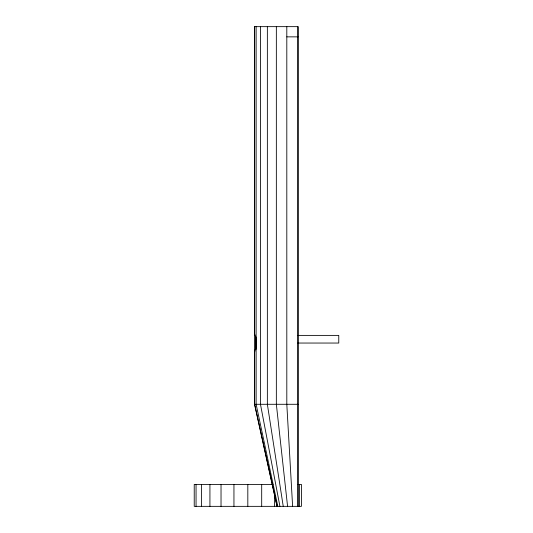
<?xml version="1.0" encoding="UTF-8"?>
<svg xmlns="http://www.w3.org/2000/svg" width="533" height="533" viewBox="0 0 533 533"><rect width="100%" height="100%" fill="white"/><g stroke="black" fill="none" stroke-linecap="round" stroke-linejoin="round"><path stroke-width="0.8" d="M255.847 344.338L255.514 336.55L254.654 333.865L254.654 26.65M286.807 36.857L298.034 36.857M297.94 335.39L338.768 335.39L338.768 343.045L297.94 343.045M255.827 340.674L255.707 347.643L254.654 352.233L254.654 404.287L298.034 404.287M272.996 484.404L194.232 484.404L194.232 506.35L301.405 506.35L301.405 484.404L298.047 484.404M254.654 404.287L277.113 506.35M277.013 506.35L254.561 404.287L254.561 26.65L298.034 26.65L298.034 506.35M277.826 506.35L256.133 404.287L256.133 26.65M279.912 506.35L260.47 404.287L260.47 26.65M283.243 506.35L267.359 404.287L267.359 26.65M287.573 506.35L276.347 404.287L276.347 26.65M292.617 506.35L286.807 404.287L286.807 26.65M299.579 484.404L299.579 506.35M297.94 26.65L297.94 506.35M274.608 493.345L274.608 506.35M261.69 484.404L261.69 506.35M256.04 336.909L256.04 349.388M247.818 484.404L247.818 506.35M233.947 484.404L233.947 506.35M221.028 484.404L221.028 506.35M209.929 484.404L209.929 506.35M201.414 484.404L201.414 506.35M196.057 484.404L196.057 506.35"/></g></svg>
